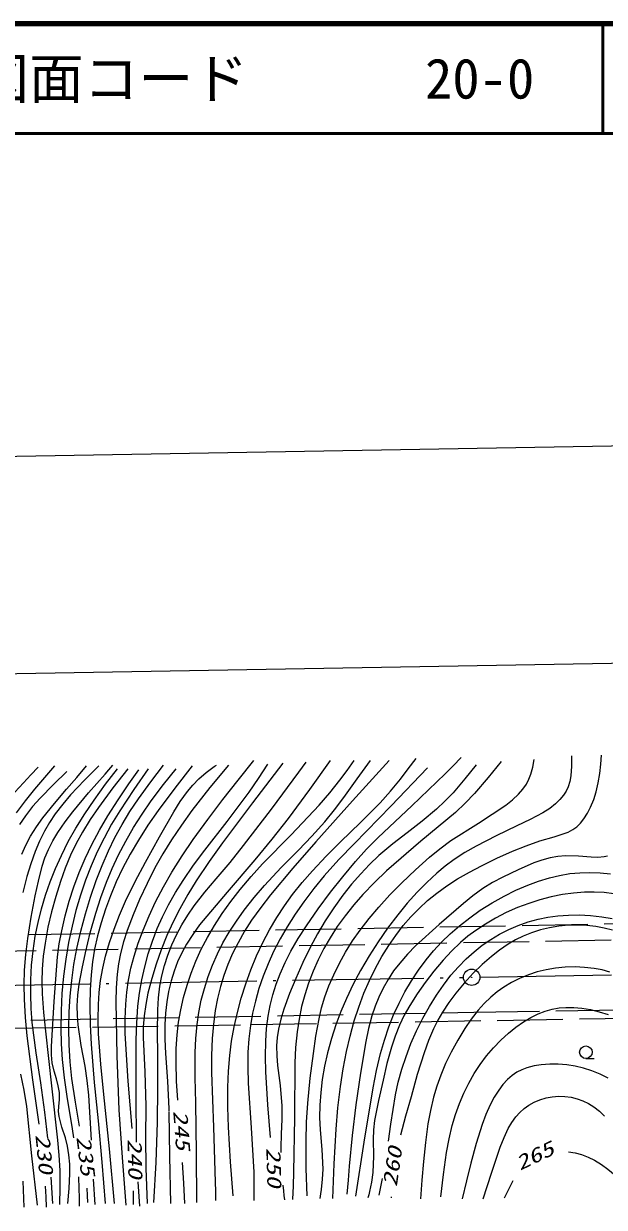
# Model space of a CAD drawing. Units: millimetres, scale not verified. Extents: x -625 to 656109, y -85041 to 274959.
# Drawn here: x 101002 to 154002, y 167040 to 274959 of the extents above; entities that cross this region are included whole.
import ezdxf
from ezdxf.enums import TextEntityAlignment as Align

# ---------------------------------------------------------------- set-up
doc = ezdxf.new("R2010")
doc.units = ezdxf.units.MM
doc.header["$LTSCALE"] = 1000
doc.linetypes.add('DASHED', pattern=[7.5, 6, -1.5])
doc.linetypes.add('LONG_DASHED_DOTTED', pattern=[15.25, 12, -1.5, 0.25, -1.5])
for name, color, linetype, lineweight in [('M-TTL', 2, 'Continuous', 140), ('M-TTL-LINE', 7, 'Continuous', 50), ('S-BGD', 7, 'Continuous', 13), ('S-BGD-HTXT', 6, 'Continuous', 13), ('S-BMK', 2, 'LONG_DASHED_DOTTED', 13)]:
    doc.layers.add(name, color=color, linetype=linetype, lineweight=lineweight)
doc.layers.add('M-TTL-TXT', color=7, linetype='Continuous')
doc.styles.add('ＭＳ ゴシック', font='')
doc.styles.add('ＭＳ 明朝', font='')
doc.styles.get('ＭＳ ゴシック').set_extended_font_data('MS Gothic')
doc.styles.get('ＭＳ 明朝').set_extended_font_data('MS Mincho')

# ---------------------------------------------------------------- blocks, each defined once
blk = doc.blocks.new('BUHIN5')
at = {"layer": 'S-BMK', "linetype": 'Continuous'}
for radius in [746, 22.5]:
    blk.add_circle((0, 0), radius, dxfattribs=at)

msp = doc.modelspace()

# ---------------------------------------------------------------- linework, layer by layer
at = {"layer": 'M-TTL'}
msp.add_line((656109, 274959), (16109, 274959), dxfattribs=at)
at = {"layer": 'M-TTL-LINE'}
for p, q in [((153859, 274959), (153859, 264959)), ((16109, 264959), (656109, 264959))]:
    msp.add_line(p, q, dxfattribs=at)
at = {"layer": 'S-BGD', "linetype": 'DASHED'}
for p, q in [((41504, 190791), (259584, 194852)), ((259612, 193352), (41532, 189291)), ((142078, 184819), (343053, 188327)), ((41675, 183068), (142078, 184819)), ((180219, 184685), (120791, 183648)), ((120791, 183648), (41686, 182468))]:
    msp.add_line(p, q, dxfattribs=at)
at = {"layer": 'S-BGD'}
for p, q in [((152315, 180609), (153062, 180609)), ((103680, 167394), (103525, 169782)), ((107515, 167309), (107387, 169616)), ((133437, 168153), (133754, 169679)), ((111606, 167138), (111454, 169355))]:
    msp.add_line(p, q, dxfattribs=at)
for points in [[(100347, 203018), (101157, 204115), (102011, 205172), (102923, 206232), (103850, 207278)], [(100835, 199240), (101210, 200069), (101642, 200879), (102174, 201727), (102765, 202555), (103819, 203872), (104924, 205155), (105841, 206216), (106748, 207278)], [(107856, 207278), (106548, 205979), (105292, 204646), (104567, 203795), (103893, 202911), (103376, 202138), (102904, 201325), (102452, 200418), (102048, 199472), (101643, 198357), (101291, 197209), (100916, 195747)], [(102422, 174633), (101838, 178649), (101314, 182677), (101163, 184351), (101071, 186027), (101051, 187335), (101092, 188648), (101206, 190097), (101380, 191543), (101689, 193481), (102060, 195427), (102345, 196787), (102690, 198134), (102947, 198908), (103260, 199658), (103665, 200455), (104126, 201227), (104779, 202181), (105484, 203105), (106936, 204846), (108427, 206542), (108785, 206943), (109150, 207350)], [(106111, 174439), (105730, 176614), (105409, 178800), (105257, 180314), (105164, 181843), (105132, 183355), (105160, 184869), (105242, 186289), (105385, 187710), (105595, 189173), (105866, 190639), (106221, 192212), (106637, 193784), (107100, 195314), (107624, 196834), (108155, 198200), (108741, 199540), (109334, 200752), (109985, 201944), (110706, 203127), (111484, 204287), (112598, 205825), (113752, 207350)], [(116378, 207278), (114800, 205264), (113270, 203214), (112349, 201882), (111473, 200508), (110731, 199238), (110036, 197930), (109450, 196702), (108914, 195439), (108463, 194226), (108065, 192984), (107743, 191784), (107479, 190572), (107286, 189409), (107153, 188237), (107063, 186872), (107033, 185493), (107066, 183711), (107160, 181921), (107444, 178421), (107788, 174931), (108139, 171170), (108452, 167394)], [(109305, 167394), (108825, 172360), (108324, 177324), (108056, 180086), (107847, 182861), (107805, 184202), (107824, 185540), (107895, 186634), (108026, 187722), (108227, 188842), (108487, 189953), (108839, 191179), (109250, 192389), (109752, 193683), (110309, 194951), (111192, 196745), (112129, 198510), (113388, 200821), (114702, 203107), (115302, 204045), (115952, 204951), (116445, 205544), (116987, 206102), (117669, 206682), (118399, 207223), (118496, 207293), (118594, 207363)], [(119702, 207363), (118009, 205303), (116367, 203209), (115403, 201888), (114488, 200533), (113715, 199276), (112987, 197978), (112263, 196561), (111588, 195105), (110992, 193698), (110453, 192270), (110119, 191232), (109845, 190182), (109663, 189245), (109540, 188288), (109451, 187055), (109422, 185804), (109519, 180853), (109676, 175925), (109999, 171573), (110327, 167224)], [(110897, 174227), (110555, 178545), (110271, 182900), (110262, 184231), (110314, 185556), (110412, 186658), (110572, 187762), (110797, 188857), (111081, 189941), (111460, 191136), (111900, 192322), (112445, 193615), (113046, 194881), (113763, 196246), (114538, 197591), (115480, 199095), (116479, 200576), (117804, 202414), (119173, 204211), (120585, 205997), (122019, 207777)], [(111306, 172968), (111266, 177298), (111272, 182306), (111325, 183845), (111438, 185380), (111582, 186581), (111787, 187776), (112053, 188972), (112378, 190155), (112758, 191311), (113194, 192447), (113678, 193539), (114219, 194612), (114860, 195744), (115551, 196844), (116512, 198236), (117529, 199603), (119585, 202228), (121587, 204881), (122449, 206153), (123281, 207448)], [(124645, 207534), (121879, 203926), (119152, 200269), (117927, 198558), (116753, 196813), (115973, 195556), (115246, 194268), (114638, 193065), (114079, 191826), (113559, 190524), (113095, 189199), (112696, 187893), (112351, 186562), (112142, 185533), (111992, 184488), (111918, 183505), (111903, 182518), (112056, 179388), (112148, 176259), (112119, 173435), (112150, 170609), (112211, 169002), (112287, 167394)], [(112884, 167479), (113083, 171132), (113222, 174794), (113258, 177868), (113234, 180959), (113204, 183006), (113234, 185050), (113308, 186126), (113443, 187195), (113623, 188148), (113864, 189092), (114169, 190041), (114531, 190972), (114957, 191899), (115437, 192798), (115972, 193673), (116561, 194519), (117542, 195766), (118576, 196984), (119843, 198481), (121068, 200023), (123624, 203351), (126132, 206717), (126451, 207163), (126775, 207619)], [(128991, 207789), (127095, 205123), (125155, 202497), (123659, 200593), (122110, 198716), (119566, 195779), (117056, 192787), (116439, 191925), (115869, 191026), (115435, 190232), (115055, 189411), (114729, 188561), (114457, 187678), (114228, 186727), (114058, 185762), (113940, 184740), (113882, 183707), (113884, 182386), (113946, 181068), (114129, 178546), (114253, 176022), (114256, 175796)], [(115071, 176805), (114961, 178537), (114911, 180276), (114931, 181523), (115012, 182778), (115146, 183910), (115340, 185036), (115595, 186162), (115912, 187284), (116286, 188388), (116716, 189470), (117215, 190566), (117773, 191643), (118412, 192744), (119109, 193823), (119901, 194935), (120748, 196019), (121757, 197202), (122810, 198344), (125414, 201003), (127983, 203711), (128947, 204831), (129870, 205997), (130524, 206878), (131172, 207777)], [(116804, 167479), (116790, 172015), (116715, 176558), (116654, 178863), (116653, 181166), (116710, 182443), (116828, 183717), (116990, 184816), (117214, 185918), (117495, 187000), (117836, 188075), (118231, 189120), (118682, 190142), (119196, 191152), (119761, 192131), (120419, 193144), (121132, 194132), (122041, 195276), (122998, 196383), (124518, 198016), (126089, 199615), (127307, 200872), (128483, 202173), (129378, 203269), (130234, 204413), (131443, 206109), (132655, 207789)], [(134360, 207789), (131012, 204096), (127679, 200371), (125580, 197970), (123522, 195524), (122639, 194388), (121803, 193214), (121162, 192208), (120572, 191170), (120077, 190184), (119634, 189165), (119271, 188179), (118966, 187175), (118701, 186087), (118492, 184974), (118320, 183702), (118207, 182422), (118139, 180871), (118132, 179321), (118329, 174338), (118490, 169347), (118500, 168499), (118509, 167650)], [(120128, 168076), (119880, 171202), (119692, 174347), (119635, 176169), (119639, 177991), (119698, 179440), (119817, 180884), (119985, 182192), (120214, 183500), (120507, 184818), (120859, 186124), (121272, 187423), (121743, 188705), (122266, 189957), (122847, 191193), (123455, 192347), (124120, 193479), (124808, 194535), (125546, 195555), (126425, 196657), (127357, 197727), (128618, 199066), (129924, 200364), (131748, 202121), (133526, 203917), (134477, 204980), (135384, 206083), (136109, 207013), (136831, 207960)], [(123540, 173418), (123287, 176392), (123093, 179387), (123065, 180789), (123096, 182189), (123178, 183331), (123319, 184461), (123501, 185450), (123741, 186423), (124041, 187377), (124403, 188324), (124869, 189363), (125393, 190382), (126070, 191555), (126808, 192711), (127884, 194255), (129009, 195764), (130122, 197184), (131275, 198556), (132298, 199680), (133367, 200766), (136440, 203645), (139472, 206569), (140195, 207302), (140922, 208045)], [(142301, 207391), (141272, 206094), (140194, 204833), (139457, 204064), (138677, 203338), (137366, 202244), (136004, 201187), (134699, 200170), (133434, 199109), (132582, 198307), (131765, 197456), (130930, 196496), (130135, 195487), (129308, 194336), (128529, 193148), (127824, 191978), (127173, 190780), (126479, 189365), (125837, 187918), (125266, 186531), (124747, 185111), (124475, 184206), (124261, 183284), (124142, 182531), (124083, 181765), (124097, 180864), (124172, 179960), (124404, 178135), (124576, 176304), (124578, 175034), (124520, 173755), (124461, 172467), (124461, 172045)], [(144596, 207694), (143394, 206218), (142143, 204778), (141295, 203894), (140404, 203051), (137238, 200411), (134107, 197720), (133015, 196666), (131956, 195561), (131125, 194613), (130333, 193619), (129625, 192635), (128966, 191616), (128395, 190625), (127877, 189604), (127412, 188557), (127003, 187488), (126662, 186428), (126375, 185343), (126141, 184196), (125965, 183029), (125821, 181626), (125738, 180218), (125711, 175231), (125636, 170237), (125593, 168999), (125545, 167761)], [(126876, 168094), (126797, 170591), (126778, 173086), (126831, 174811), (126944, 176544), (127165, 178802), (127445, 181056), (127673, 182642), (127962, 184226), (128201, 185237), (128498, 186232), (128868, 187246), (129299, 188249), (129815, 189292), (130390, 190318), (131025, 191330), (131714, 192316), (132538, 193386), (133409, 194417), (134438, 195536), (135518, 196622), (136758, 197810), (138035, 198951), (138995, 199734), (140000, 200475), (142511, 202055), (145012, 203700), (145610, 204186), (146173, 204722), (146557, 205164), (146888, 205636), (147120, 206070), (147297, 206529), (147466, 207185), (147591, 207860)], [(151002, 208193), (151003, 207270), (150945, 206378), (150856, 205867), (150711, 205386), (150526, 204986), (150283, 204607), (149951, 204210), (149558, 203838), (149011, 203415), (148401, 203022), (147226, 202389), (146027, 201810), (144116, 200907), (142290, 199978), (141278, 199393), (140288, 198750), (139484, 198160), (138714, 197522), (137794, 196667), (136915, 195768), (136004, 194760), (135139, 193713), (134223, 192501), (133353, 191252), (132530, 189964), (131754, 188637), (131077, 187372), (130456, 186082), (129948, 184896), (129497, 183688), (129091, 182425), (128738, 181132), (128467, 179913), (128255, 178684), (128113, 177517), (128032, 176347), (128013, 175235), (128054, 174113), (128206, 172315), (128297, 170522), (128257, 169599), (128155, 168667), (128100, 168261), (128041, 167845)], [(129206, 167845), (129330, 171014), (129514, 174176), (129683, 176116), (129912, 178060), (130158, 179660), (130463, 181251), (130789, 182645), (131176, 184037), (131588, 185301), (132059, 186551), (132561, 187715), (133118, 188854), (133695, 189902), (134323, 190916), (134960, 191835), (135650, 192725), (136347, 193527), (137087, 194287), (137872, 195002), (138703, 195678), (139628, 196350), (140596, 196978), (141682, 197607), (142795, 198183), (144197, 198877), (145626, 199517), (146857, 200005), (148123, 200441), (149430, 200824), (150707, 201260), (151115, 201475), (151489, 201740), (151831, 202067), (152141, 202448), (152470, 202963), (152750, 203513), (153032, 204210), (153254, 204915), (153449, 205756), (153584, 206609), (153675, 207440), (153747, 208276)], [(96975, 175057), (96595, 176865), (96275, 178680), (96086, 180234), (95955, 181806), (95680, 186212), (95466, 190607), (95446, 192348), (95487, 194097), (95566, 195368), (95704, 196632), (95858, 197532), (96069, 198413), (96305, 199149), (96602, 199873), (96989, 200647), (97437, 201405), (98038, 202288), (98698, 203150), (99816, 204467), (100974, 205738), (101649, 206458), (102333, 207180)], [(104958, 206767), (103713, 205582), (102514, 204359), (101822, 203572), (101170, 202741), (100629, 201949)], [(103217, 173357), (102941, 175724), (102569, 178388), (102151, 181134), (101792, 183887), (101687, 185183), (101643, 186482), (101658, 187793), (101733, 189113), (101869, 190430), (102066, 191749), (102314, 193008), (102621, 194253), (102987, 195492), (103414, 196721), (103901, 197938), (104444, 199131), (105080, 200380), (105770, 201600), (106578, 202902), (107436, 204171), (108484, 205607), (109560, 207022)], [(110498, 207022), (109135, 205278), (107825, 203504), (107070, 202387), (106363, 201233), (105801, 200201), (105293, 199142), (104799, 197963), (104359, 196759), (103927, 195389), (103550, 193990), (103223, 192569), (102955, 191139), (102790, 189951), (102686, 188759), (102653, 187644), (102680, 186517), (102803, 184804), (102987, 183092), (103532, 178131), (104077, 173171), (104219, 171790), (104300, 170405), (104311, 168858), (104276, 167309)], [(105043, 167394), (105166, 168763), (105228, 170131), (105209, 170988), (105130, 171840), (105000, 172608), (104811, 173367), (104491, 174350), (104234, 175334), (104190, 175785), (104206, 176242), (104264, 176882), (104261, 177516), (104155, 178132), (103987, 178741), (103773, 179467), (103616, 180209), (103548, 180941), (103540, 181689), (103779, 185796), (104077, 189865), (104243, 191061), (104472, 192262), (104785, 193609), (105160, 194953), (105588, 196269), (106077, 197574), (106623, 198856), (107222, 200112), (107926, 201439), (108686, 202744), (109614, 204206), (110595, 205638), (111056, 206288), (111520, 206937)], [(112373, 207022), (111049, 205127), (109771, 203193), (109032, 201971), (108340, 200711), (107726, 199463), (107167, 198188), (106651, 196862), (106188, 195506), (105773, 194104), (105418, 192688), (105105, 191191), (104849, 189673), (104645, 188106), (104501, 186528), (104412, 184956), (104384, 183385), (104416, 181956), (104508, 180531), (104692, 178834), (104938, 177136), (105441, 174198), (105563, 173384)], [(107190, 173156), (106957, 177273), (106814, 178594), (106611, 179911), (106265, 181789), (105981, 183666), (105909, 184537), (105897, 185419), (105954, 186391), (106072, 187372), (106328, 188809), (106644, 190240), (107088, 192057), (107589, 193851), (108044, 195277), (108560, 196692), (109080, 197945), (109660, 199185), (110313, 200437), (111020, 201661), (111804, 202898), (112637, 204099), (113762, 205579), (114929, 207022)], [(137854, 207108), (134530, 203635), (131153, 200194), (129775, 198746), (128434, 197250), (127477, 196097), (126566, 194906), (125780, 193783), (125038, 192618), (124399, 191507), (123807, 190357), (123304, 189250), (122852, 188110), (122471, 186987), (122148, 185847), (121894, 184732), (121700, 183608), (121559, 182405), (121477, 181197), (121448, 179776), (121479, 178354), (121782, 174301), (122023, 170256), (122023, 168959), (122003, 167650)], [(154293, 199064), (153996, 198987), (153409, 198944), (152813, 198960), (151645, 199054), (150457, 199089), (149762, 199031), (149069, 198911), (148310, 198704), (147554, 198435), (146126, 197820), (144727, 197153), (143803, 196659), (142904, 196111), (142007, 195448), (141137, 194730), (138931, 192826), (136762, 190873), (136023, 190117), (135322, 189314), (134772, 188590), (134265, 187821), (133812, 187030), (133409, 186203), (133072, 185370), (132788, 184508), (132484, 183349), (132238, 182172), (131744, 179275), (131310, 176375), (130987, 173601), (130723, 170807), (130607, 169527), (130490, 168237)], [(131332, 168069), (132088, 172994), (132891, 177943), (133203, 179505), (133576, 181060), (133926, 182278), (134336, 183489), (134768, 184576), (135261, 185651), (135800, 186684), (136397, 187698), (137035, 188663), (137724, 189595), (138408, 190428), (139135, 191218), (139933, 191987), (140778, 192718), (141710, 193442), (142682, 194120), (143758, 194795), (144870, 195422), (145930, 195946), (147019, 196417), (147996, 196779), (149000, 197086), (149915, 197305), (150844, 197466), (151762, 197550), (152684, 197574), (153616, 197538), (154557, 197441)], [(154869, 195637), (153984, 195744), (153081, 195788), (152177, 195772), (151187, 195693), (150193, 195554), (149148, 195344), (148115, 195075), (147096, 194752), (146085, 194367), (145053, 193909), (144052, 193399), (143145, 192871), (142272, 192293), (141553, 191757), (140869, 191171), (140061, 190398), (139295, 189582), (138447, 188581), (137642, 187539), (136913, 186504), (136236, 185441), (135744, 184564), (135306, 183661), (134909, 182660), (134569, 181638), (134157, 180152), (133800, 178636), (133387, 176791), (133036, 174944), (132941, 174093), (132906, 173225), (132917, 171711), (132868, 170204), (132749, 169346), (132567, 168485), (132497, 168193), (132427, 167900)], [(134314, 173084), (134518, 174637), (134930, 177299), (135190, 178466), (135512, 179628), (135901, 180804), (136348, 181963), (136864, 183132), (137441, 184289), (138033, 185355), (138677, 186390), (139314, 187309), (140005, 188198), (140678, 188970), (141402, 189708), (142110, 190348), (142857, 190943), (143629, 191468), (144433, 191943), (145275, 192369), (146143, 192742), (147035, 193058), (147947, 193318), (148850, 193500), (149760, 193622), (150727, 193690), (151710, 193699), (152738, 193648), (153771, 193536), (154709, 193378)], [(154740, 192299), (153998, 192502), (153230, 192649), (152408, 192742), (151568, 192777), (150715, 192755), (149856, 192671), (149000, 192529), (148159, 192328), (147367, 192077), (146596, 191771), (145896, 191428), (145214, 191026), (144438, 190495), (143696, 189914), (142851, 189168), (142043, 188375), (141219, 187485), (140445, 186562), (139816, 185723), (139233, 184846), (138799, 184100), (138411, 183313), (137955, 182242), (137549, 181136), (136926, 179137), (136355, 177104), (135863, 175366), (135396, 173628)], [(154508, 188489), (153795, 188684), (153065, 188822), (152201, 188917), (151331, 188953), (150426, 188924), (149532, 188836), (148706, 188697), (147880, 188496), (147064, 188227), (146271, 187903), (145540, 187541), (144832, 187122), (144217, 186693), (143638, 186216), (143036, 185630), (142478, 185001), (141857, 184200), (141277, 183352), (140624, 182282), (140020, 181178), (139518, 180145), (139072, 179090), (138718, 178098), (138417, 177075), (138132, 175868), (137905, 174645), (137667, 172944), (137487, 171231), (137348, 169528), (137227, 167816)], [(139079, 167984), (139306, 170024), (139592, 172050), (139823, 173286), (140113, 174508), (140409, 175513), (140767, 176512), (141166, 177446), (141624, 178367), (142123, 179235), (142673, 180072), (143255, 180852), (143886, 181594), (144542, 182275), (145241, 182914), (145918, 183458), (146637, 183959), (147292, 184345), (147971, 184675), (148596, 184917), (149248, 185105), (149865, 185218), (150500, 185272), (151210, 185269), (151932, 185205), (152732, 185070), (153535, 184873), (154358, 184613)], [(100711, 179186), (101013, 177718), (101257, 176242), (101721, 171730), (102231, 167224)], [(154351, 178823), (153630, 179180), (152871, 179487), (152108, 179733), (151323, 179923), (150563, 180041), (149795, 180099), (149022, 180098), (148245, 180035), (147583, 179929), (146939, 179764), (146464, 179588), (146007, 179353), (145574, 179054), (145167, 178699), (144741, 178239), (144356, 177734), (143938, 177072), (143569, 176376), (143177, 175493), (142845, 174595), (142309, 172846), (141827, 171066), (141417, 169448), (141016, 167816)], [(142953, 167816), (143693, 170158), (144507, 172533), (144844, 173395), (145237, 174235), (145553, 174783), (145921, 175300), (146275, 175697), (146673, 176053), (147116, 176363), (147596, 176625), (148125, 176844), (148678, 177008), (149247, 177115), (149833, 177163), (150398, 177149), (150964, 177074), (151515, 176940), (152045, 176750), (152558, 176501), (153053, 176192), (153553, 175804), (154020, 175365)], [(114257, 175753), (114321, 171707), (114418, 167394)], [(150740, 172106), (151334, 172007), (151910, 171850), (152515, 171620), (153106, 171329), (153731, 170951), (154323, 170522), (154975, 169965), (155582, 169368), (156138, 168766), (156680, 168153)], [(115713, 167381), (115607, 169251), (115495, 171122)], [(106003, 169811), (106048, 168720), (106060, 167929), (106066, 167138)], [(144890, 167900), (145270, 168707), (145676, 169485)], [(101038, 167053), (100966, 169419)], [(103100, 167040), (103044, 167996), (102985, 168961)], [(106849, 167467), (106818, 168123), (106784, 168779)], [(111025, 167296), (111032, 167912), (111039, 168529)], [(124645, 169047), (124704, 168535), (124757, 168128), (124813, 167710)], [(134539, 167994), (134536, 167947), (134532, 167900)]]:
    msp.add_lwpolyline(points, dxfattribs=at)
msp.add_circle((152315, 181183), 574, dxfattribs=at)
at = {"layer": 'S-BGD-HTXT'}
for p, q in [((40281, 234468), (189294, 237067)), ((40846, 214681), (189859, 217279))]:
    msp.add_line(p, q, dxfattribs=at)
at = {"layer": 'S-BMK'}
for p, q in [((142641, 188027), (241076, 189770)), ((49293, 186444), (141141, 188001))]:
    msp.add_line(p, q, dxfattribs=at)

# ---------------------------------------------------------------- block references
msp.add_blockref('BUHIN5', (141891, 188014))

# ---------------------------------------------------------------- texts
at = {"layer": 'M-TTL-TXT', "style": 'ＭＳ ゴシック'}
for s, p in [('図面コード', (96489, 269959)), ('20-0', (137630, 269959))]:
    msp.add_text(s, height=3666, dxfattribs=at).set_placement(p, align=Align.MIDDLE_LEFT)
at = {"layer": 'S-BGD', "style": 'ＭＳ 明朝', "oblique": 15, "width": 1.35}
for s, rotation, p in [('245', 274.4, (114253, 175797)), ('230', 275.6, (101677, 173613)), ('235', 277, (105420, 173404)), ('240', 271.4, (110081, 173265)), ('260', 81.8, (135448, 168815)), ('265', 25.5, (146469, 170012)), ('250', 271.6, (122750, 172453))]:
    msp.add_text(s, height=1320, rotation=rotation, dxfattribs=at).set_placement(p, align=Align.BOTTOM_LEFT)

doc.saveas('drawing.dxf')
